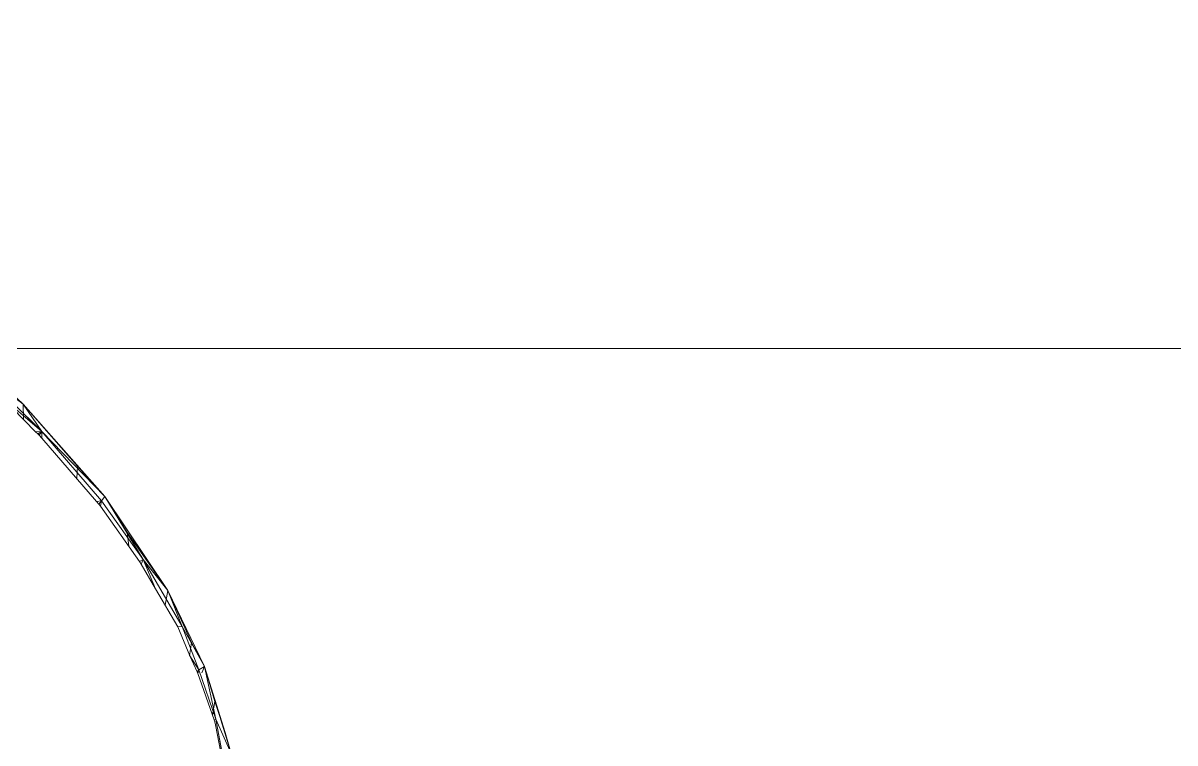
# Model space of a CAD drawing. Header units: inches. Extents: x -1767 to 184, y -1065 to 157.
# Drawn here: x -799.331 to -795.105, y -211.443 to -208.802 of the extents above; entities that cross this region are included whole.
import ezdxf

# ---------------------------------------------------------------- set-up
doc = ezdxf.new("R2010")
doc.units = ezdxf.units.IN
doc.header["$MEASUREMENT"] = 0
for name, color, linetype, lineweight in [('A-DETL-GENF', 92, 'Continuous', 9), ('E-LITE-EQPM', 33, 'Continuous', 9), ('G-IMPT', 8, 'Continuous', 9)]:
    doc.layers.add(name, color=color, linetype=linetype, lineweight=lineweight)

# ---------------------------------------------------------------- blocks, each defined once
blk = doc.blocks.new('flos_pendant16 - flos_pendant - 3D View - _3D__dwg_FLOS_AIM_Pendant_Lamps_dwg-2425-_3D_-V18-FIRST FLOOR')
at = {"layer": 'G-IMPT'}
for p, q in [((51.0849, -25.4091), (51.0299, -24.8042)), ((51.092, -25.3618), (51.0389, -24.8025)), ((51.092, -25.3618), (51.0389, -24.8025)), ((50.9804, -25.1039), (51.0161, -25.2881)), ((50.9804, -25.1039), (51.1371, -25.871)), ((50.9804, -25.1039), (51.0849, -25.4091)), ((51.0161, -25.2881), (51.1371, -25.871)), ((51.0161, -25.2881), (51.0794, -25.5631)), ((51.0951, -25.3878), (51.092, -25.3618)), ((51.1098, -25.4492), (51.0794, -25.5631)), ((51.0794, -25.5631), (51.1098, -25.4492)), ((51.0849, -25.4091), (51.0989, -25.4049)), ((51.1371, -25.871), (51.0849, -25.4091)), ((51.1893, -25.8462), (51.0849, -25.4091)), ((51.0951, -25.3878), (51.0989, -25.4049)), ((51.0989, -25.4049), (51.1999, -25.8147)), ((51.0989, -25.4049), (51.1999, -25.8147)), ((51.1371, -25.871), (51.0794, -25.5631)), ((51.1371, -25.871), (51.1667, -25.8193)), ((51.1371, -25.871), (51.1893, -25.8462)), ((51.39, -26.5528), (51.1371, -25.871)), ((51.1371, -25.871), (51.2306, -26.0854)), ((51.1371, -25.871), (51.2966, -26.2311)), ((51.1893, -25.8462), (51.1999, -25.8147)), ((51.1893, -25.8462), (51.2047, -25.8316)), ((51.1893, -25.8462), (51.2966, -26.2311)), ((51.1893, -25.8462), (51.2543, -25.9751)), ((51.1894, -25.8462), (51.2047, -25.8316)), ((51.2543, -25.9751), (51.1894, -25.8462)), ((51.1999, -25.8147), (51.2047, -25.8316)), ((51.2047, -25.8316), (51.2543, -25.9751)), ((51.2047, -25.8316), (51.2543, -25.9751)), ((51.257, -25.9754), (51.2306, -26.0854)), ((51.2571, -25.9754), (51.2306, -26.0854)), ((51.3331, -26.2323), (51.2543, -25.9751)), ((51.3331, -26.2323), (51.2543, -25.9751)), ((51.39, -26.5528), (51.2306, -26.0854)), ((51.39, -26.5528), (51.2966, -26.2311)), ((51.2966, -26.2311), (51.577, -26.836)), ((51.2966, -26.2311), (51.3331, -26.2323)), ((51.3331, -26.2323), (51.4942, -26.5769)), ((51.3331, -26.2323), (51.4942, -26.5769)), ((51.39, -26.5528), (51.4241, -26.427)), ((51.39, -26.5528), (51.8519, -27.4078)), ((51.39, -26.5528), (51.6897, -27.0807)), ((51.39, -26.5528), (51.577, -26.836)), ((51.4942, -26.5769), (51.5955, -26.8001)), ((51.577, -26.836), (51.4942, -26.5769)), ((51.4942, -26.5769), (51.5955, -26.8001)), ((51.577, -26.836), (51.4942, -26.5769)), ((51.577, -26.836), (51.5955, -26.8001)), ((51.577, -26.836), (51.6078, -26.8233)), ((51.8519, -27.4078), (51.577, -26.836)), ((51.8849, -27.3749), (51.577, -26.836)), ((51.6078, -26.8233), (51.5955, -26.8001)), ((51.8984, -27.3296), (51.6078, -26.8233)), ((51.8984, -27.3296), (51.6078, -26.8233)), ((51.6881, -26.9632), (51.6897, -27.0807)), ((51.6881, -26.9632), (51.6897, -27.0807)), ((51.6897, -27.0807), (51.8519, -27.4078)), ((51.8849, -27.3749), (51.8984, -27.3296)), ((51.8984, -27.3296), (51.9098, -27.3479)), ((51.9098, -27.3479), (51.927, -27.3731)), ((51.8519, -27.4078), (51.8849, -27.3749)), ((51.8519, -27.4078), (52.476, -28.2656)), ((51.8519, -27.4078), (52.0609, -27.691)), ((51.8519, -27.4078), (52.3386, -28.0154)), ((51.8849, -27.3749), (51.927, -27.3731)), ((51.8849, -27.3749), (52.3386, -28.0154)), ((51.927, -27.3731), (52.3457, -27.9601)), ((51.927, -27.3731), (52.3457, -27.9601)), ((52.078, -27.5848), (52.0609, -27.691)), ((52.078, -27.5848), (52.0609, -27.691)), ((52.0609, -27.691), (52.476, -28.2656)), ((52.3386, -28.0154), (52.3457, -27.9601)), ((52.3651, -27.9865), (52.3457, -27.9601)), ((52.3651, -27.9865), (52.3457, -27.9601)), ((52.3386, -28.0154), (52.3651, -27.9865)), ((52.3386, -28.0154), (52.3769, -28.0009)), ((52.3386, -28.0154), (52.3929, -28.0196)), ((52.476, -28.2656), (52.3386, -28.0154)), ((52.8032, -28.568), (52.3386, -28.0154)), ((52.3386, -28.0154), (52.5585, -28.2464)), ((52.3651, -27.9865), (52.3769, -28.0009)), ((52.3769, -28.0009), (52.3929, -28.0196)), ((52.3929, -28.0196), (52.5707, -28.2411)), ((52.3929, -28.0196), (52.5707, -28.2411)), ((52.4876, -28.1376), (52.476, -28.2656)), ((52.476, -28.2656), (52.8169, -28.6533)), ((52.476, -28.2656), (52.8032, -28.568))]:
    blk.add_line(p, q, dxfattribs=at)
at = {"layer": 'G-IMPT', "flags": 128}
for points in [[(51.0849, -25.4091), (51.0299, -24.8042), (51.0354, -24.5376), (51.1674, -23.9685), (51.2443, -23.787), (51.423, -23.5011), (51.599, -23.3031), (51.8409, -23.1217), (52.2066, -22.932), (52.6905, -22.844), (52.9324, -22.822), (53.2211, -22.8275)], [(51.0389, -24.8025), (51.092, -25.3618), (51.0951, -25.3878), (51.0989, -25.4049), (51.1999, -25.8147), (51.2047, -25.8316), (51.2543, -25.9751), (51.3331, -26.2323), (51.4942, -26.5769), (51.5955, -26.8001), (51.6078, -26.8233), (51.8984, -27.3296), (51.9098, -27.3479), (51.927, -27.3731), (52.3457, -27.9601), (52.3651, -27.9865), (52.3769, -28.0009), (52.3929, -28.0196), (52.5707, -28.2411)], [(51.1999, -25.8147), (51.1894, -25.8462), (51.1371, -25.871), (50.9804, -25.1039), (50.9804, -24.4771), (51.1234, -23.8695), (51.0354, -24.5376), (50.9804, -24.4771), (51.1284, -24.1334)], [(51.0849, -25.4091), (50.9804, -25.1039), (51.0354, -24.5376)], [(52.8169, -28.6533), (52.476, -28.2656), (52.0609, -27.691), (51.8519, -27.4078), (51.6897, -27.0807), (51.39, -26.5528), (51.2306, -26.0854), (51.1371, -25.871), (51.0794, -25.5631), (51.0161, -25.2881), (50.9804, -25.1039), (50.9749, -24.6915), (51.0024, -24.8097), (51.041, -24.7019)], [(51.0161, -25.2881), (51.1371, -25.871), (51.1667, -25.8193)], [(51.0989, -25.4049), (51.0849, -25.4091), (51.1371, -25.871), (51.39, -26.5528)], [(51.2966, -26.2311), (51.1894, -25.8462), (51.0849, -25.4091)], [(52.3929, -28.0196), (52.3386, -28.0154), (51.8519, -27.4078), (51.39, -26.5528), (51.2966, -26.2311), (51.1371, -25.871)], [(52.8032, -28.5681), (52.5585, -28.2464), (52.3386, -28.0154), (51.8849, -27.3749), (51.577, -26.836), (51.2966, -26.2311), (51.3331, -26.2323)], [(51.8519, -27.4078), (51.577, -26.836), (51.39, -26.5528), (51.4241, -26.427)], [(51.5955, -26.8001), (51.577, -26.836), (51.6078, -26.8233)], [(52.4876, -28.1376), (52.476, -28.2656), (51.8519, -27.4078), (51.8849, -27.3749), (51.8984, -27.3296)], [(51.9098, -27.3479), (51.8849, -27.3749), (51.927, -27.3731)], [(52.3457, -27.9601), (52.3386, -28.0154), (52.3651, -27.9865)], [(52.3386, -28.0154), (52.8032, -28.5681), (53.1661, -28.9447), (53.6692, -29.3873), (54.0294, -29.6595), (54.5792, -30.0279), (54.9092, -30.2149), (55.5085, -30.4981), (56.0914, -30.6878)], [(52.8329, -28.5365), (52.8032, -28.5681), (52.476, -28.2656), (52.3386, -28.0154)]]:
    blk.add_lwpolyline(points, dxfattribs=at)
blk = doc.blocks.new('flos_pendant16 - flos_pendant - 3D View - _3D__dwg-V19-FIRST FLOOR')
at = {"xscale": 0.426201584994806, "yscale": 0.426201584994806, "zscale": 0.426201584994806}
blk.add_blockref('flos_pendant16 - flos_pendant - 3D View - _3D__dwg_FLOS_AIM_Pendant_Lamps_dwg-2425-_3D_-V18-FIRST FLOOR', (0.7054, -0.3763), dxfattribs=at)
blk = doc.blocks.new('flos_pendant16 - flos_pendant16 2-V20-FIRST FLOOR')
blk.add_blockref('flos_pendant16 - flos_pendant - 3D View - _3D__dwg-V19-FIRST FLOOR', (0, 0))

msp = doc.modelspace()

# ---------------------------------------------------------------- hatches: boundary and pattern name
at = {"layer": 'A-DETL-GENF'}
h = msp.add_hatch(dxfattribs=at)
h.set_pattern_fill('FP1_12', style=0, pattern_type=2)
h.set_pattern_definition([(0, (0, 0), (0, 6), [])])
h.paths.add_polyline_path([(-850.187, -314.9479), (-830.0626, -314.9479), (-830.0626, -299.7935), (-556.7791, -299.7935), (-556.7791, -106.8365), (-967.9152, -51.6245), (-967.9152, -314.9479), (-962.3651, -314.9479), (-962.3651, -308.8001), (-932.3651, -308.8001), (-932.3651, -314.9479), (-853.937, -314.9479)], flags=0)
h.paths.add_polyline_path([(-751.7044, -218.2571), (-751.7044, -218.257), (-751.6517, -218.2502)], flags=0)
h.paths.add_polyline_path([(-801.0716, -213.4245), (-801.0716, -213.4244), (-801.0102, -213.4245)], flags=0)

# ---------------------------------------------------------------- block references
at = {"layer": 'E-LITE-EQPM', "rotation": 185.4644837373745}
msp.add_blockref('flos_pendant16 - flos_pendant16 2-V20-FIRST FLOOR', (-775.181, -220.3702), dxfattribs=at)

doc.saveas('drawing.dxf')
